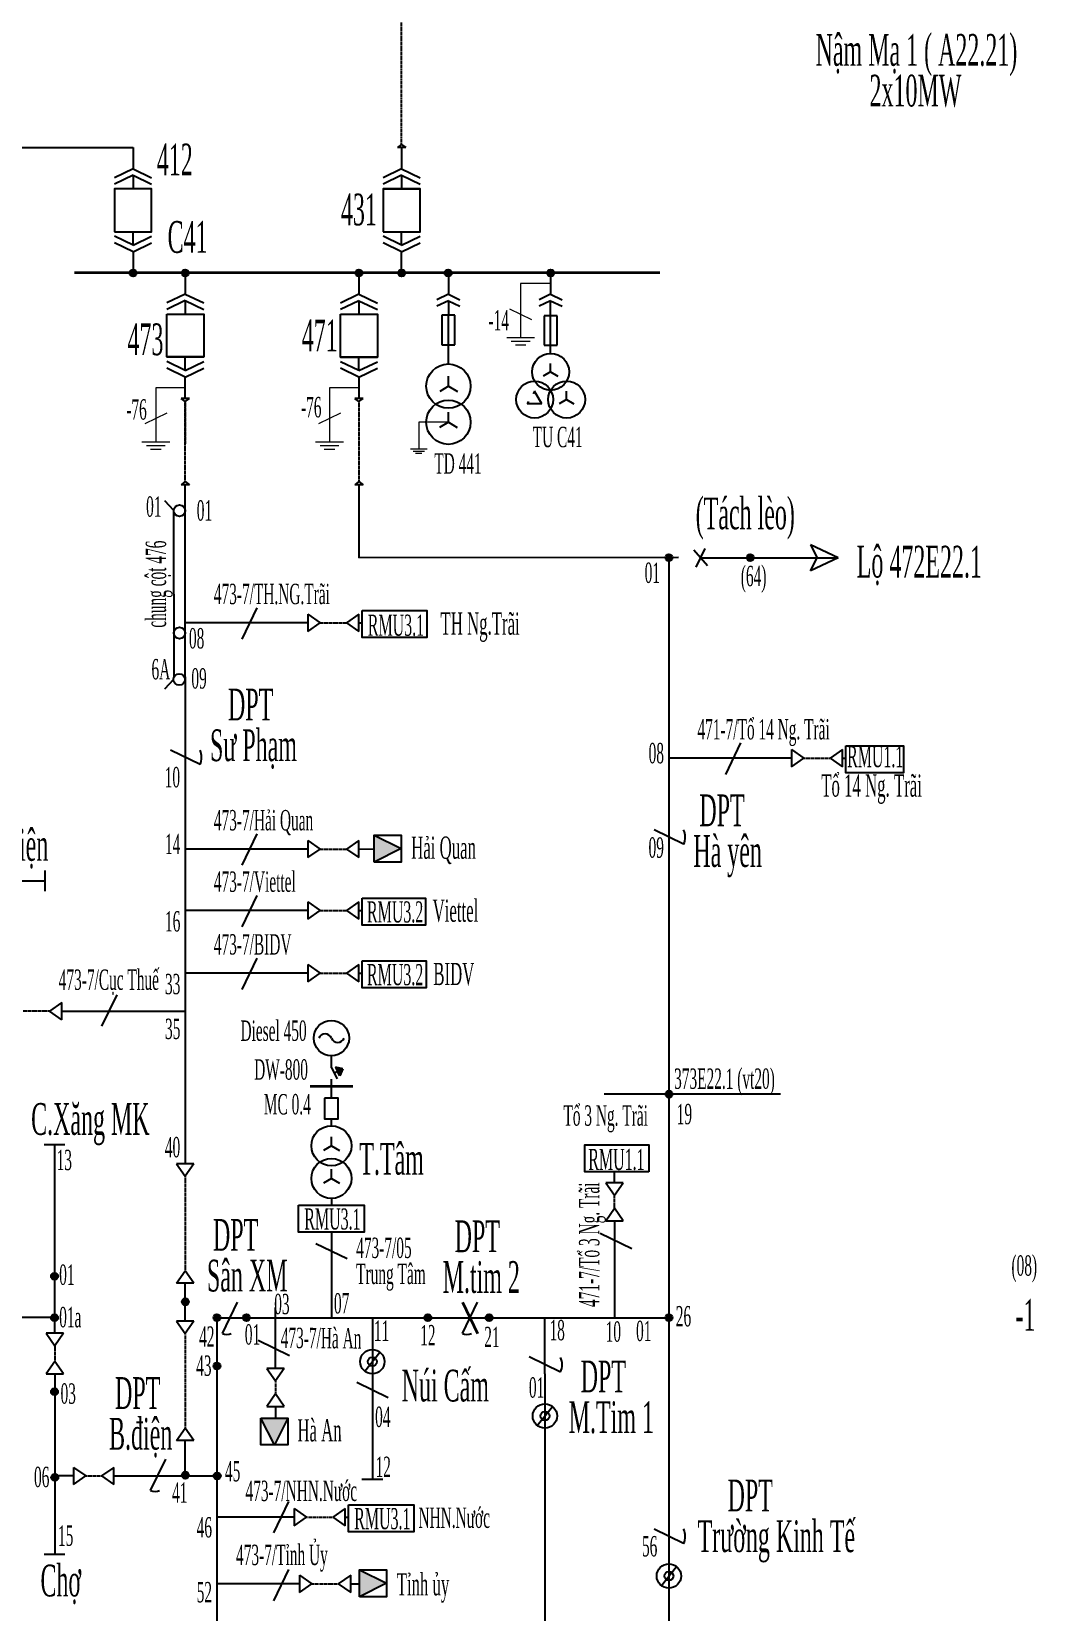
# Model space of a CAD drawing. Header units: inches. Extents: x 5954 to 16840, y 1852 to 5708.
# Drawn here: x 16152.9 to 16402.5, y 2821.3 to 3213.5 of the extents above; entities that cross this region are included whole.
import ezdxf

# ---------------------------------------------------------------- set-up
doc = ezdxf.new("R2010")
doc.units = ezdxf.units.IN
doc.header["$LTSCALE"] = 0.007
doc.header["$MEASUREMENT"] = 0
doc.linetypes.add('HIDDENX2', pattern=[0.75, 0.5, -0.25])
for name, color, linetype, lineweight in [('0.4+6kV', 6, 'Continuous', 25), ('Cap 22', 170, 'HIDDENX2', 25), ('DZ 22+10', 170, 'Continuous', 25), ('DZ 35', 30, 'Continuous', 25), ('TC 110', 1, 'Continuous', 35), ('TC 22', 170, 'Continuous', 35), ('TC04', 6, 'Continuous', 35), ('Tiep dat', 7, 'Continuous', 15)]:
    doc.layers.add(name, color=color, linetype=linetype, lineweight=lineweight)
doc.layers.add('Chu', color=7, linetype='Continuous')
doc.layers.add('so', color=7, linetype='Continuous')
doc.styles.add('chu', font='times.ttf', dxfattribs={"width": 0.5, "height": 0.2})

msp = doc.modelspace()

# ---------------------------------------------------------------- hatches: boundary and pattern name
at = {"layer": '0.4+6kV'}
msp.add_hatch(color=256, dxfattribs=at).paths.add_polyline_path([(16228.38, 2956.34), (16228.94, 2955.3), (16229.5, 2954.25), (16230.24, 2956)])
at = {"layer": 'DZ 22+10'}
for points in [[(16177.27, 3153.57, -1), (16179, 3153.57, -1)], [(16190.25, 3153.59, -1), (16191.98, 3153.59, -1)], [(16233.38, 3153.57, -1), (16235.11, 3153.57, -1)], [(16243.99, 3153.57, -1), (16245.71, 3153.57, -1)], [(16255.52, 3153.57, -1), (16257.25, 3153.57, -1)], [(16280.98, 3153.57, -1), (16282.71, 3153.57, -1)], [(16310.35, 3082.86, -1), (16312.08, 3082.86, -1)], [(16330.56, 3082.86, -1), (16332.29, 3082.86, -1)], [(16310.35, 2949.67, -1), (16312.08, 2949.67, -1)], [(16157.77, 2904.47, -1), (16159.5, 2904.47, -1)], [(16190.25, 2898.12, -1), (16191.98, 2898.12, -1)], [(16157.77, 2894.17, -1), (16159.5, 2894.17, -1)], [(16198.11, 2894.17, -1), (16199.84, 2894.17, -1)], [(16205.44, 2894.17, -1), (16207.16, 2894.17, -1)], [(16250.48, 2894.17, -1), (16252.2, 2894.17, -1)], [(16265.72, 2894.17, -1), (16267.45, 2894.17, -1)], [(16310.35, 2894.17, -1), (16312.08, 2894.17, -1)], [(16198.11, 2882.16, -1), (16199.84, 2882.16, -1)], [(16157.77, 2875.8, -1), (16159.5, 2875.8, -1)], [(16190.25, 2855.07, -1), (16191.98, 2855.07, -1)], [(16198.18, 2854.9, -1), (16199.91, 2854.9, -1)], [(16157.85, 2854.53, -1), (16159.58, 2854.53, -1)]]:
    msp.add_hatch(color=170, dxfattribs=at).paths.add_polyline_path(points)
at = {"layer": 'DZ 22+10', "ltscale": 0.06}
for points in [[(16244.76, 3010.66), (16238.06, 3007.31), (16238.06, 3014.01)], [(16213.23, 2862.57), (16209.88, 2869.27), (16216.58, 2869.27)], [(16241.09, 2828.22), (16234.39, 2824.87), (16234.39, 2831.57)]]:
    msp.add_hatch(color=256, dxfattribs=at).paths.add_polyline_path(points)

# ---------------------------------------------------------------- linework, layer by layer
at = {"layer": '0.4+6kV'}
for p, q in [((16277.88, 3124.24), (16277.49, 3123.56)), ((16279.7, 3121.08), (16277.88, 3124.24)), ((16285.82, 3122.13), (16285.82, 3124.24)), ((16285.82, 3122.13), (16285.82, 3124.24)), ((16256.45, 3116.51), (16256.45, 3119.04)), ((16276.37, 3121.63), (16276.05, 3121.08)), ((16279.7, 3121.08), (16276.05, 3121.08)), ((16285.82, 3122.13), (16283.99, 3121.08)), ((16285.82, 3122.13), (16283.99, 3121.08)), ((16285.82, 3122.13), (16287.64, 3121.08)), ((16285.82, 3122.13), (16287.64, 3121.08)), ((16256.45, 3116.51), (16254.26, 3115.24)), ((16256.45, 3116.51), (16258.65, 3115.24)), ((16227.4, 2956.24), (16227.4, 2959.2)), ((16227.4, 2956.24), (16228.87, 2953.49)), ((16228.94, 2955.3), (16228.13, 2954.87)), ((16228.38, 2956.34), (16228.94, 2955.3)), ((16230.24, 2956), (16228.38, 2956.34)), ((16229.5, 2954.25), (16228.94, 2955.3)), ((16230.24, 2956), (16229.5, 2954.25)), ((16227.4, 2951.68), (16227.4, 2953.41)), ((16227.4, 2948.71), (16227.4, 2951.68)), ((16227.4, 2941.82), (16227.4, 2943.55)), ((16227.46, 2936.82), (16227.46, 2939.11)), ((16227.46, 2936.82), (16225.48, 2935.68)), ((16227.46, 2936.82), (16229.44, 2935.68))]:
    msp.add_line(p, q, dxfattribs=at)
at = {"layer": '0.4+6kV', "color": 20, "ltscale": 0.06}
for p, q in [((16235.7, 2880.9), (16239.44, 2885.63)), ((16235.7, 2880.9), (16239.44, 2885.63)), ((16278.54, 2867.4), (16282.29, 2872.13)), ((16278.54, 2867.4), (16282.29, 2872.13)), ((16309.34, 2827.68), (16313.09, 2832.4)), ((16309.34, 2827.68), (16313.09, 2832.4))]:
    msp.add_line(p, q, dxfattribs=at)
at = {"layer": '0.4+6kV'}
msp.add_lwpolyline([(16225.68, 2948.71), (16225.68, 2943.55), (16229.12, 2943.55), (16229.12, 2948.71)], close=True, dxfattribs=at)
for centre, radius in [((16277.88, 3122.13), 4.58), ((16285.82, 3122.13), 4.58), ((16256.45, 3116.51), 5.5), ((16227.4, 2963.59), 4.38), ((16227.4, 2963.59), 4.38), ((16227.4, 2936.86), 4.97)]:
    msp.add_circle(centre, radius, dxfattribs=at)
at = {"layer": '0.4+6kV', "color": 20, "ltscale": 0.06}
for centre, radius in [((16237.57, 2883.27), 3.02), ((16237.57, 2883.27), 1.11), ((16280.42, 2869.77), 3.02), ((16280.42, 2869.77), 3.02), ((16280.42, 2869.77), 1.11), ((16311.21, 2830.04), 3.02), ((16311.21, 2830.04), 3.02), ((16311.21, 2830.04), 1.11)]:
    msp.add_circle(centre, radius, dxfattribs=at)
at = {"layer": '0.4+6kV'}
for centre, start, end in [((16225.83, 2962.96), 21.7855, 158.2145), ((16225.83, 2962.96), 21.7855, 158.2145), ((16228.97, 2964.22), 201.7855, 338.2145), ((16228.97, 2964.22), 201.7855, 338.2145)]:
    msp.add_arc(centre, 1.69, start, end, dxfattribs=at)
at = {"layer": 'Cap 22'}
for p, q in [((16244.85, 3185.5), (16244.85, 3227.77)), ((16191.11, 3121.64), (16191.11, 3111.08)), ((16191.11, 3101.78), (16191.11, 3121.64)), ((16234.24, 3121.64), (16234.24, 3111.08)), ((16234.24, 3121.64), (16234.24, 3101.78)), ((16224.61, 3066.71), (16231.15, 3066.71)), ((16344.71, 3033.11), (16351.25, 3033.11)), ((16224.61, 3010.54), (16231.15, 3010.54)), ((16224.61, 2995.28), (16231.15, 2995.28)), ((16224.61, 2979.71), (16231.15, 2979.71)), ((16157.36, 2970.29), (16150.82, 2970.29)), ((16191.11, 2929.33), (16191.11, 2905.85)), ((16297.71, 2921.34), (16297.71, 2924.61)), ((16158.68, 2887.22), (16158.68, 2883.34)), ((16191.11, 2890.23), (16191.11, 2866.75)), ((16213.5, 2878.51), (16213.5, 2875.24)), ((16166.4, 2854.87), (16170.28, 2854.87)), ((16221.24, 2844.65), (16227.78, 2844.65)), ((16222.57, 2828.08), (16229.1, 2828.08))]:
    msp.add_line(p, q, dxfattribs=at)
at = {"layer": 'DZ 22+10', "color": 170}
for p, q in [((16244.85, 3185.5), (16243.84, 3184.7)), ((16244.85, 3185.5), (16245.86, 3184.7)), ((16137.77, 3184.7), (16178.14, 3184.7)), ((16178.14, 3184.7), (16178.14, 3179.45)), ((16245.86, 3184.7), (16243.84, 3184.7)), ((16244.85, 3184.7), (16244.85, 3179.45)), ((16244.85, 3184.7), (16244.85, 3179.45)), ((16178.14, 3179.45), (16173.56, 3177.22)), ((16178.14, 3177.82), (16173.56, 3175.6)), ((16178.14, 3179.45), (16182.72, 3177.22)), ((16178.14, 3177.82), (16178.14, 3174.44)), ((16178.14, 3177.82), (16182.72, 3175.6)), ((16244.85, 3179.45), (16240.27, 3177.22)), ((16244.85, 3177.82), (16240.27, 3175.6)), ((16244.85, 3179.45), (16249.43, 3177.22)), ((16244.85, 3177.82), (16249.43, 3175.6)), ((16244.85, 3177.82), (16244.85, 3174.44)), ((16240.27, 3174.44), (16249.43, 3174.44)), ((16178.14, 3160.44), (16173.56, 3162.67)), ((16178.14, 3160.44), (16178.14, 3163.82)), ((16178.14, 3160.44), (16182.72, 3162.67)), ((16244.85, 3160.44), (16240.27, 3162.67)), ((16244.85, 3160.44), (16244.85, 3163.82)), ((16244.85, 3160.44), (16249.43, 3162.67)), ((16178.14, 3158.82), (16173.56, 3161.04)), ((16178.14, 3158.82), (16182.72, 3161.04)), ((16244.85, 3158.82), (16240.27, 3161.04)), ((16244.85, 3158.82), (16249.43, 3161.04)), ((16244.85, 3153.57), (16244.85, 3158.82)), ((16191.11, 3153.59), (16191.11, 3148.34)), ((16234.24, 3153.57), (16234.24, 3148.32)), ((16256.45, 3153.57), (16256.45, 3148.32)), ((16281.85, 3153.57), (16281.85, 3148.32)), ((16191.11, 3148.34), (16186.53, 3146.12)), ((16191.11, 3146.72), (16186.53, 3144.49)), ((16191.11, 3148.34), (16195.69, 3146.12)), ((16191.11, 3146.72), (16191.11, 3143.34)), ((16191.11, 3146.72), (16195.69, 3144.49)), ((16234.24, 3148.32), (16229.66, 3146.1)), ((16234.24, 3146.69), (16229.66, 3144.47)), ((16234.24, 3148.32), (16238.83, 3146.1)), ((16234.24, 3146.69), (16234.24, 3143.32)), ((16234.24, 3146.69), (16238.83, 3144.47)), ((16256.45, 3148.32), (16253.62, 3146.94)), ((16256.45, 3146.69), (16253.62, 3145.32)), ((16256.45, 3148.32), (16259.29, 3146.94)), ((16256.45, 3146.69), (16256.45, 3143.07)), ((16256.45, 3146.69), (16259.29, 3145.32)), ((16281.85, 3148.32), (16279.01, 3146.94)), ((16281.85, 3146.69), (16279.01, 3145.32)), ((16281.85, 3148.32), (16284.68, 3146.94)), ((16281.85, 3133.59), (16281.85, 3146.69)), ((16281.85, 3146.69), (16284.68, 3145.32)), ((16258.06, 3143.07), (16254.85, 3143.07)), ((16254.85, 3143.07), (16254.85, 3135.76)), ((16256.45, 3130.98), (16256.45, 3143.07)), ((16258.06, 3135.76), (16258.06, 3143.07)), ((16283.46, 3142.96), (16280.24, 3142.96)), ((16280.24, 3142.96), (16280.24, 3135.65)), ((16283.46, 3135.65), (16283.46, 3142.96)), ((16254.85, 3135.76), (16258.06, 3135.76)), ((16280.24, 3135.65), (16283.46, 3135.65)), ((16186.53, 3132.71), (16195.69, 3132.71)), ((16191.11, 3129.34), (16186.53, 3131.56)), ((16191.11, 3129.34), (16191.11, 3132.71)), ((16191.11, 3129.34), (16195.69, 3131.56)), ((16229.66, 3132.69), (16238.83, 3132.69)), ((16234.24, 3129.32), (16229.66, 3131.54)), ((16234.24, 3129.32), (16234.24, 3132.69)), ((16234.24, 3129.32), (16238.83, 3131.54)), ((16281.85, 3129.01), (16281.85, 3131.12)), ((16191.11, 3127.71), (16186.53, 3129.94)), ((16191.11, 3127.71), (16195.69, 3129.94)), ((16191.11, 3122.44), (16191.11, 3127.71)), ((16234.24, 3127.69), (16229.66, 3129.92)), ((16234.24, 3127.69), (16238.83, 3129.92)), ((16234.24, 3127.69), (16234.24, 3122.44)), ((16256.52, 3125.44), (16256.52, 3127.98)), ((16281.85, 3129.01), (16280.02, 3127.95)), ((16281.85, 3129.01), (16283.67, 3127.95)), ((16191.11, 3121.64), (16190.1, 3122.44)), ((16192.13, 3122.44), (16190.1, 3122.44)), ((16191.11, 3121.64), (16192.13, 3122.44)), ((16234.24, 3121.64), (16233.23, 3122.44)), ((16235.26, 3122.44), (16233.23, 3122.44)), ((16234.24, 3121.64), (16235.26, 3122.44)), ((16256.52, 3125.44), (16254.33, 3124.18)), ((16256.52, 3125.44), (16258.71, 3124.18)), ((16253.2, 3116.52), (16253.2, 3116.52)), ((16191.11, 3101.78), (16190.1, 3100.98)), ((16192.13, 3100.98), (16190.1, 3100.98)), ((16191.11, 3101.78), (16192.13, 3100.98)), ((16191.11, 3053.33), (16191.11, 3100.98)), ((16234.24, 3101.78), (16233.23, 3100.98)), ((16235.26, 3100.98), (16233.23, 3100.98)), ((16234.24, 3101.78), (16235.26, 3100.98)), ((16234.24, 3100.98), (16234.24, 3082.86)), ((16188.31, 3094.58), (16186.06, 3096.97)), ((16188.32, 3053.22), (16188.27, 3094.58)), ((16317.38, 3084.81), (16320.82, 3080.91)), ((16317.96, 3080.5), (16320.23, 3085.18)), ((16353.24, 3082.86), (16346.39, 3086.08)), ((16346.39, 3086.08), (16348.02, 3082.86)), ((16313.61, 3082.93), (16234.24, 3082.86)), ((16311.21, 3082.86), (16311.21, 2724.85)), ((16319.1, 3082.86), (16353.24, 3082.86)), ((16353.24, 3082.86), (16346.39, 3079.63)), ((16346.39, 3079.63), (16348.02, 3082.86)), ((16205.23, 3062.68), (16209, 3070.47)), ((16221.53, 3068.86), (16221.53, 3064.56)), ((16221.53, 3068.86), (16224.61, 3066.71)), ((16234.23, 3068.86), (16231.15, 3066.71)), ((16234.23, 3064.56), (16234.23, 3068.86)), ((16221.53, 3066.71), (16191.11, 3066.71)), ((16221.53, 3064.56), (16224.61, 3066.71)), ((16231.15, 3066.71), (16234.23, 3064.56)), ((16234.23, 3066.71), (16235.04, 3066.73)), ((16188.19, 3052.66), (16185.94, 3050.27)), ((16191.11, 3053.33), (16191.11, 2932.41)), ((16325.33, 3029.08), (16329.11, 3036.87)), ((16194.78, 3031.5), (16187.45, 3035.05)), ((16341.63, 3033.11), (16311.21, 3033.11)), ((16341.63, 3035.25), (16341.63, 3030.96)), ((16341.63, 3035.25), (16344.71, 3033.11)), ((16341.63, 3030.96), (16344.71, 3033.11)), ((16354.33, 3035.25), (16351.25, 3033.11)), ((16351.25, 3033.11), (16354.33, 3030.96)), ((16354.33, 3030.96), (16354.33, 3035.25)), ((16354.33, 3033.11), (16355.14, 3033.13)), ((16205.23, 3006.51), (16209, 3014.3)), ((16221.53, 3012.69), (16221.53, 3008.4)), ((16221.53, 3012.69), (16224.61, 3010.54)), ((16234.23, 3012.69), (16231.15, 3010.54)), ((16234.23, 3008.4), (16234.23, 3012.69)), ((16314.88, 3011.72), (16307.55, 3015.28)), ((16221.53, 3010.54), (16191.11, 3010.54)), ((16221.53, 3008.4), (16224.61, 3010.54)), ((16231.15, 3010.54), (16234.23, 3008.4)), ((16234.23, 3010.54), (16237.97, 3010.57)), ((16156.35, 3000.1), (16156.35, 3005.24)), ((16116.09, 3002.67), (16156.35, 3002.67)), ((16205.23, 2991.25), (16209, 2999.04)), ((16221.53, 2997.43), (16221.53, 2993.14)), ((16221.53, 2997.43), (16224.61, 2995.28)), ((16234.23, 2997.43), (16231.15, 2995.28)), ((16234.23, 2993.14), (16234.23, 2997.43)), ((16221.53, 2995.28), (16191.11, 2995.28)), ((16221.53, 2993.14), (16224.61, 2995.28)), ((16231.15, 2995.28), (16234.23, 2993.14)), ((16234.23, 2995.28), (16235.04, 2995.3)), ((16205.23, 2975.68), (16209, 2983.47)), ((16221.53, 2981.86), (16221.53, 2977.57)), ((16221.53, 2981.86), (16224.61, 2979.71)), ((16234.23, 2981.86), (16231.15, 2979.71)), ((16234.23, 2977.57), (16234.23, 2981.86)), ((16221.53, 2979.71), (16191.11, 2979.71)), ((16221.53, 2977.57), (16224.61, 2979.71)), ((16231.15, 2979.71), (16234.23, 2977.57)), ((16234.23, 2979.71), (16235.04, 2979.73)), ((16174.11, 2974.32), (16170.33, 2966.53)), ((16160.44, 2972.43), (16157.36, 2970.29)), ((16160.44, 2968.14), (16157.36, 2970.29)), ((16160.44, 2968.14), (16160.44, 2972.43)), ((16160.44, 2970.29), (16190.86, 2970.29)), ((16161.21, 2937.13), (16156.07, 2937.13)), ((16158.68, 2890.3), (16158.68, 2937.13)), ((16193.26, 2932.41), (16188.96, 2932.41)), ((16188.96, 2932.41), (16191.11, 2929.33)), ((16193.26, 2932.41), (16191.11, 2929.33)), ((16227.4, 2928.75), (16227.4, 2931.03)), ((16297.63, 2930.42), (16297.63, 2927.69)), ((16227.4, 2928.75), (16225.42, 2927.61)), ((16227.4, 2928.75), (16229.38, 2927.61)), ((16299.86, 2927.69), (16295.57, 2927.69)), ((16295.57, 2927.69), (16297.71, 2924.61)), ((16297.71, 2924.61), (16299.86, 2927.69)), ((16227.4, 2923.78), (16227.4, 2922.13)), ((16295.57, 2918.26), (16297.71, 2921.34)), ((16299.86, 2918.26), (16297.71, 2921.34)), ((16227.4, 2915.42), (16227.4, 2894.17)), ((16301.97, 2911.28), (16294.18, 2915.05)), ((16295.57, 2918.26), (16299.86, 2918.26)), ((16297.71, 2918.26), (16297.71, 2894.07)), ((16231.29, 2908.77), (16223.5, 2912.55)), ((16188.96, 2902.77), (16191.11, 2905.85)), ((16188.96, 2902.77), (16191.11, 2905.85)), ((16193.26, 2902.77), (16188.96, 2902.77)), ((16193.26, 2902.77), (16191.11, 2905.85)), ((16191.11, 2893.31), (16191.11, 2902.77)), ((16200.32, 2890.27), (16204.1, 2898.07)), ((16213.5, 2881.59), (16213.5, 2896.7)), ((16259.93, 2890.27), (16263.71, 2898.07)), ((16158.64, 2894.24), (16116.09, 2894.24)), ((16193.26, 2893.31), (16188.96, 2893.31)), ((16188.96, 2893.31), (16191.11, 2890.23)), ((16193.26, 2893.31), (16191.11, 2890.23)), ((16198.97, 2894.17), (16311.21, 2894.17)), ((16198.97, 2894.17), (16198.97, 2823.44)), ((16237.57, 2894.17), (16237.57, 2854.01)), ((16280.42, 2880.21), (16280.42, 2894.17)), ((16160.83, 2890.3), (16156.54, 2890.3)), ((16156.54, 2890.3), (16158.68, 2887.22)), ((16160.83, 2890.3), (16158.68, 2887.22)), ((16209.24, 2888.58), (16217.03, 2884.8)), ((16158.68, 2883.34), (16156.54, 2880.26)), ((16160.83, 2880.26), (16158.68, 2883.34)), ((16276.52, 2884.5), (16284.31, 2880.72)), ((16156.54, 2880.26), (16160.83, 2880.26)), ((16158.68, 2880.26), (16158.68, 2835.37)), ((16215.64, 2881.59), (16211.35, 2881.59)), ((16211.35, 2881.59), (16213.5, 2878.51)), ((16215.64, 2881.59), (16213.5, 2878.51)), ((16280.42, 2880.21), (16280.42, 2772.18)), ((16213.5, 2875.24), (16211.35, 2872.16)), ((16215.64, 2872.16), (16213.5, 2875.24)), ((16233.68, 2878.16), (16241.47, 2874.38)), ((16211.35, 2872.16), (16215.64, 2872.16)), ((16213.58, 2869.43), (16213.58, 2872.16)), ((16188.96, 2863.67), (16191.11, 2866.75)), ((16188.96, 2863.67), (16191.11, 2866.75)), ((16193.26, 2863.67), (16188.96, 2863.67)), ((16193.26, 2863.67), (16191.11, 2866.75)), ((16191.11, 2855.07), (16191.11, 2863.67)), ((16163.32, 2857.01), (16163.32, 2852.72)), ((16163.32, 2857.01), (16166.4, 2854.87)), ((16173.36, 2857.01), (16170.28, 2854.87)), ((16173.36, 2852.72), (16173.36, 2857.01)), ((16182.5, 2851.3), (16186.28, 2859.09)), ((16163.32, 2854.87), (16158.64, 2854.87)), ((16163.32, 2852.72), (16166.4, 2854.87)), ((16170.28, 2854.87), (16173.36, 2852.72)), ((16173.36, 2854.87), (16198.97, 2854.87)), ((16240.14, 2854.01), (16235, 2854.01)), ((16213.09, 2840.78), (16216.86, 2848.57)), ((16218.16, 2844.65), (16198.97, 2844.65)), ((16218.16, 2846.8), (16218.16, 2842.51)), ((16218.16, 2846.8), (16221.24, 2844.65)), ((16218.16, 2842.51), (16221.24, 2844.65)), ((16230.86, 2846.8), (16227.78, 2844.65)), ((16227.78, 2844.65), (16230.86, 2842.51)), ((16230.86, 2842.51), (16230.86, 2846.8)), ((16230.86, 2844.65), (16231.67, 2844.67)), ((16314.88, 2838.1), (16307.55, 2841.65)), ((16161.21, 2835.37), (16156.07, 2835.37)), ((16213.09, 2823.88), (16216.86, 2831.67)), ((16219.48, 2830.22), (16219.48, 2825.93)), ((16219.48, 2830.22), (16222.57, 2828.08)), ((16232.19, 2830.22), (16229.1, 2828.08)), ((16232.19, 2825.93), (16232.19, 2830.22)), ((16219.48, 2828.08), (16198.97, 2828.08)), ((16219.48, 2825.93), (16222.57, 2828.08)), ((16229.1, 2828.08), (16232.19, 2825.93)), ((16232.19, 2828.08), (16234.56, 2828.1)), ((16198.97, 2823.44), (16198.97, 2772.18))]:
    msp.add_line(p, q, dxfattribs=at)
at = {"layer": 'DZ 22+10'}
msp.add_line((16178.14, 3158.82), (16178.14, 3153.57), dxfattribs=at)
at = {"layer": 'DZ 22+10', "ltscale": 0.06}
for p, q in [((16238.06, 3014.01), (16244.76, 3010.66)), ((16244.76, 3010.66), (16238.06, 3007.31)), ((16213.23, 2862.57), (16209.88, 2869.27)), ((16216.58, 2869.27), (16213.23, 2862.57)), ((16234.39, 2831.57), (16241.09, 2828.22)), ((16241.09, 2828.22), (16234.39, 2824.87))]:
    msp.add_line(p, q, dxfattribs=at)
at = {"layer": 'DZ 22+10', "color": 170}
for points in [[(16173.56, 3163.82), (16182.72, 3163.82), (16182.72, 3174.44), (16173.56, 3174.44)], [(16240.27, 3163.82), (16249.43, 3163.82), (16249.43, 3174.44), (16240.27, 3174.44)], [(16186.53, 3143.34), (16195.69, 3143.34), (16195.69, 3132.71), (16186.53, 3132.71)], [(16229.66, 3143.32), (16238.83, 3143.32), (16238.83, 3132.69), (16229.66, 3132.69)], [(16235.03, 3069.79), (16251.09, 3069.79), (16251.09, 3063.08), (16235.03, 3063.08)], [(16355.14, 3036.18), (16369.47, 3036.18), (16369.47, 3029.47), (16355.14, 3029.47)], [(16235.03, 2998.36), (16250.76, 2998.36), (16250.76, 2991.65), (16235.03, 2991.65)], [(16235.03, 2982.79), (16250.93, 2982.79), (16250.93, 2976.08), (16235.03, 2976.08)], [(16306.21, 2930.42), (16290.38, 2930.42), (16290.38, 2937.13), (16306.21, 2937.13)], [(16219.27, 2922.13), (16235.52, 2922.13), (16235.52, 2915.42), (16219.27, 2915.42)], [(16231.66, 2847.73), (16247.91, 2847.73), (16247.91, 2841.02), (16231.66, 2841.02)]]:
    msp.add_lwpolyline(points, close=True, dxfattribs=at)
at = {"layer": 'DZ 22+10', "ltscale": 0.06}
for points in [[(16238.06, 3007.31), (16238.06, 3014.01), (16244.76, 3014.01), (16244.76, 3007.31)], [(16209.88, 2869.27), (16216.58, 2869.27), (16216.58, 2862.57), (16209.88, 2862.57)], [(16234.39, 2824.87), (16234.39, 2831.57), (16241.09, 2831.57), (16241.09, 2824.87)]]:
    msp.add_lwpolyline(points, close=True, dxfattribs=at)
at = {"layer": 'DZ 22+10', "color": 170}
for centre, radius in [((16178.14, 3153.57), 0.864), ((16191.11, 3153.59), 0.864), ((16234.24, 3153.57), 0.864), ((16244.85, 3153.57), 0.864), ((16256.39, 3153.57), 0.864), ((16281.85, 3153.57), 0.864), ((16256.45, 3125.48), 5.5), ((16281.85, 3129.01), 4.58), ((16189.69, 3094.55), 1.42), ((16311.21, 3082.86), 0.864), ((16331.42, 3082.86), 0.864), ((16189.69, 3064.17), 1.42), ((16189.61, 3052.64), 1.42), ((16311.21, 2949.67), 0.864), ((16227.4, 2928.75), 4.97), ((16158.64, 2904.47), 0.864), ((16191.11, 2898.12), 0.864), ((16158.64, 2894.17), 0.864), ((16198.97, 2894.17), 0.864), ((16206.3, 2894.17), 0.864), ((16251.34, 2894.17), 0.864), ((16266.59, 2894.17), 0.864), ((16311.21, 2894.17), 0.864), ((16198.97, 2882.16), 0.864), ((16158.64, 2875.8), 0.864), ((16191.11, 2855.07), 0.864), ((16199.04, 2854.9), 0.864), ((16158.71, 2854.53), 0.864)]:
    msp.add_circle(centre, radius, dxfattribs=at)
for centre, radius, start, end in [((16191.11, 3033.28), 4.07, 334.1246, 25.8725), ((16311.21, 3013.5), 4.07, 334.1246, 25.8725), ((16201.43, 2892.57), 2.55, 244.1246, 295.8754), ((16261.04, 2892.57), 2.55, 244.1246, 295.8754), ((16280.65, 2882.5), 4.07, 334.1246, 25.8725), ((16183.61, 2853.59), 2.55, 244.1246, 295.8754), ((16311.21, 2839.88), 4.07, 334.1246, 25.8725)]:
    msp.add_arc(centre, radius, start, end, dxfattribs=at)
at = {"layer": 'DZ 35'}
msp.add_line((16338.96, 2949.67), (16295.15, 2949.67), dxfattribs=at)
at = {"layer": 'TC 110', "color": 1}
msp.add_line((16259.93, 2898.07), (16263.71, 2890.27), dxfattribs=at)
at = {"layer": 'TC 22'}
msp.add_line((16308.95, 3153.57), (16163.64, 3153.57), dxfattribs=at)
at = {"layer": 'TC04'}
msp.add_line((16222.09, 2951.68), (16232.71, 2951.68), dxfattribs=at)
at = {"layer": 'Tiep dat'}
for p, q in [((16281.85, 3150.94), (16274.37, 3150.94)), ((16274.37, 3150.94), (16274.37, 3143.34)), ((16274.37, 3150.94), (16274.37, 3143.34)), ((16274.37, 3150.94), (16274.37, 3143.34)), ((16271.62, 3144.68), (16277.12, 3142.01)), ((16274.37, 3143.34), (16274.37, 3137.47)), ((16274.37, 3143.34), (16274.37, 3137.47)), ((16274.37, 3143.34), (16274.37, 3137.47)), ((16277.81, 3137.47), (16270.94, 3137.47)), ((16277.81, 3137.47), (16270.94, 3137.47)), ((16277.81, 3137.47), (16270.94, 3137.47)), ((16276.73, 3136.53), (16272.02, 3136.53)), ((16276.73, 3136.53), (16272.02, 3136.53)), ((16276.73, 3136.53), (16272.02, 3136.53)), ((16275.67, 3135.62), (16273.08, 3135.62)), ((16275.67, 3135.62), (16273.08, 3135.62)), ((16275.67, 3135.62), (16273.08, 3135.62)), ((16191.11, 3125.07), (16183.8, 3125.07)), ((16183.8, 3125.07), (16183.8, 3117.47)), ((16183.8, 3125.07), (16183.8, 3117.47)), ((16183.8, 3125.07), (16183.8, 3117.47)), ((16234.24, 3125.07), (16226.93, 3125.07)), ((16226.93, 3125.07), (16226.93, 3117.47)), ((16226.93, 3125.07), (16226.93, 3117.47)), ((16226.93, 3125.07), (16226.93, 3117.47)), ((16186.55, 3118.8), (16181.05, 3116.13)), ((16186.55, 3118.8), (16181.05, 3116.13)), ((16186.55, 3118.8), (16181.05, 3116.13)), ((16229.68, 3118.8), (16224.18, 3116.13)), ((16229.68, 3118.8), (16224.18, 3116.13)), ((16229.68, 3118.8), (16224.18, 3116.13)), ((16183.8, 3117.47), (16183.8, 3111.59)), ((16183.8, 3117.47), (16183.8, 3111.59)), ((16183.8, 3117.47), (16183.8, 3111.59)), ((16226.93, 3117.47), (16226.93, 3111.59)), ((16226.93, 3117.47), (16226.93, 3111.59)), ((16226.93, 3117.47), (16226.93, 3111.59)), ((16249.08, 3116.51), (16249.08, 3109.82)), ((16256.45, 3116.51), (16249.08, 3116.51)), ((16187.24, 3111.59), (16180.36, 3111.59)), ((16187.24, 3111.59), (16180.36, 3111.59)), ((16187.24, 3111.59), (16180.36, 3111.59)), ((16186.15, 3110.65), (16181.45, 3110.65)), ((16186.15, 3110.65), (16181.45, 3110.65)), ((16186.15, 3110.65), (16181.45, 3110.65)), ((16230.37, 3111.59), (16223.49, 3111.59)), ((16230.37, 3111.59), (16223.49, 3111.59)), ((16230.37, 3111.59), (16223.49, 3111.59)), ((16229.28, 3110.65), (16224.58, 3110.65)), ((16229.28, 3110.65), (16224.58, 3110.65)), ((16229.28, 3110.65), (16224.58, 3110.65)), ((16185.09, 3109.74), (16182.5, 3109.74)), ((16185.09, 3109.74), (16182.5, 3109.74)), ((16185.09, 3109.74), (16182.5, 3109.74)), ((16228.23, 3109.74), (16225.64, 3109.74)), ((16228.23, 3109.74), (16225.64, 3109.74)), ((16228.23, 3109.74), (16225.64, 3109.74)), ((16251.15, 3109.82), (16247.02, 3109.82)), ((16250.49, 3109.26), (16247.67, 3109.26)), ((16249.86, 3108.71), (16248.31, 3108.71))]:
    msp.add_line(p, q, dxfattribs=at)

# ---------------------------------------------------------------- texts
at = {"layer": 'Chu', "style": 'chu', "width": 0.5}
for s, p in [('412', (16184.05, 3177.81)), ('431', (16229.77, 3165.4)), ('C41', (16186.72, 3158.58)), ('471', (16220.03, 3134.1)), ('473', (16176.75, 3133.17)), (' B.Viện', (16138.58, 3007.63)), ('-1', (16397.28, 2890.92))]:
    msp.add_text(s, height=7.882, dxfattribs=at).set_placement(p)
at = {"layer": 'Chu', "attachment_point": 1, "line_spacing_factor": 0.769231, "style": 'chu'}
for s, insert, char_height, width in [('Nậm Mạ 1 ( A22.21)\\P         2x10MW', (16347.65, 3212.9), 7.8819, 55.8511), ('(Tách lèo)', (16317.87, 3097.82), 7.882, 40.4306), ('Lộ 472E22.1', (16357.87, 3085.84), 7.8819, 40.4306), ('\\P{\\fTimes New Roman|b0|i0|c163|p18;RMU}3.1', (16236.45, 3075.46), 5.2414, 26.8863), ('{\\fTimes New Roman|b0|i0|c163|p18;\\PTH Ng.Trãi}', (16254.5, 3076.36), 5.5173, 28.3014), ('    DPT\\P Sư Phạm', (16195.77, 3050.36), 7.882, 40.4306), ('\\P{\\fTimes New Roman|b0|i0|c163|p18;RMU}1.1', (16355.47, 3042.83), 5.2414, 26.8863), ('\\PTổ 14 Ng. Trãi', (16349.05, 3036.14), 5.5173, 28.3014), ('\\P {\\fTimes New Roman|b0|i0|c163|p18;DPT} \\PHà yên', (16317.29, 3034.2), 7.8819, 40.4306), ('\\P{\\fTimes New Roman|b0|i0|c163|p18;Hải Quan}', (16247.22, 3020.71), 5.5173, 28.3014), ('\\P{\\fTimes New Roman|b0|i0|c163|p18;RMU}3.2', (16236.25, 3004.27), 5.2414, 26.8863), ('\\PViettel', (16252.54, 3005.08), 5.517, 28.3014), ('\\P{\\fTimes New Roman|b0|i0|c163|p18;RMU}3.2', (16236.25, 2988.7), 5.2414, 26.8863), ('\\PBIDV', (16252.71, 2989.35), 5.517, 28.3014), ('C.X{\\fTimes New Roman|b0|i0|c238|p18;ă}ng MK', (16152.83, 2947.46), 7.8819, 40.4306), ('T.Tâm ', (16234.33, 2937.57), 7.882, 40.4306), ('\\P{\\fTimes New Roman|b0|i0|c163|p18;RMU}1.1', (16291.21, 2942.82), 5.2414, 26.8863), (' DPT\\PSân XM', (16196.5, 2918.68), 7.882, 40.4306), ('\\P{\\fTimes New Roman|b0|i0|c163|p18;RMU}3{\\fTimes New Roman|b0|i0|c163|p18;.1}', (16220.68, 2928.03), 5.2414, 26.8863), ('  DPT\\PM.tim 2', (16255.03, 2918.33), 7.882, 40.4306), ('   DPT\\P M.Tim 1', (16284.85, 2883.53), 7.882, 40.4306), (' DPT\\PB.{\\fTimes New Roman|b0|i0|c238|p18;đ}iện', (16172.19, 2879.41), 7.8819, 40.4306), ('Núi Cấm', (16244.86, 2881.26), 7.882, 40.4306), ('\\P     DPT\\PTrường Kinh Tế', (16318.35, 2864.08), 7.8819, 40.4306), ('\\P{\\fTimes New Roman|b0|i0|c163|p18;RMU}3{\\fTimes New Roman|b0|i0|c163|p18;.1}', (16233.07, 2853.63), 5.2414, 26.8863), ('{\\fTimes New Roman|b0|i0|c0|p18;Chợ\\fTimes New Roman|b0|i0|c238|p18;}', (16155.15, 2832.86), 7.8819, 40.4306), ('{\\fTimes New Roman|b0|i0|c163|p18; \\P}Tỉnh ủy', (16243.6, 2837.81), 5.5173, 28.3014)]:
    msp.add_mtext(s, dxfattribs=dict(at, insert=insert, char_height=char_height, width=width))
at = {"layer": 'Chu', "insert": (16218.89, 2883.11), "char_height": 5.5173, "width": 28.3014, "attachment_point": 1, "rotation": 0.2331, "line_spacing_factor": 0.769231, "style": 'chu'}
msp.add_mtext('\\P{\\fTimes New Roman|b0|i0|c163|p18;\\P}Hà An', dxfattribs=at)
at = {"layer": 'so', "style": 'chu', "width": 0.5}
for s, height, p in [('-14', 5.052, (16266.4, 3139.32)), ('-76', 5.052, (16219.85, 3117.74)), ('-76', 5.052, (16176.46, 3117.17)), ('TU C41', 5.052, (16277.39, 3110.33)), ('TD 441', 5.052, (16252.96, 3103.75)), ('01', 5.052, (16181.39, 3093.05)), ('01', 5.052, (16193.97, 3092.08)), ('01', 5.052, (16305.2, 3076.62)), ('(64)', 5.052, (16329.08, 3075.81)), ('473-7/TH.NG.Trãi', 5.0525, (16198.2, 3071.35)), ('08', 5.052, (16192.02, 3060.34)), ('6A', 5.052, (16182.72, 3052.67)), ('09', 5.052, (16192.63, 3050.39)), ('471-7/Tổ 14 Ng. Trãi', 5.0525, (16318.3, 3037.75)), ('08', 5.052, (16306.18, 3031.83)), ('10', 5.052, (16186.01, 3025.86)), ('473-7/Hải Quan ', 5.0525, (16198.2, 3015.18)), ('14', 5.052, (16186.08, 3009.27)), ('09', 5.052, (16306.16, 3008.39)), ('473-7/Viettel ', 5.0525, (16198.2, 2999.92)), ('16', 5.052, (16186.08, 2990.07)), ('473-7/BIDV', 5.052, (16198.2, 2984.35)), ('473-7/Cục Thuế', 5.0525, (16159.68, 2975.58)), ('33', 5.052, (16186.08, 2974.5)), ('35', 5.052, (16186.08, 2963.37)), ('373E22.1 (vt20)', 5.0525, (16312.51, 2951)), ('Tổ 3 Ng. Trãi', 5.0525, (16285.03, 2941.85)), ('19', 5.052, (16313.16, 2942.22)), ('40', 5.052, (16186.04, 2933.99)), ('13', 5.052, (16159.16, 2930.82)), ('01', 5.052, (16159.8, 2902.33)), ('(08)', 5.052, (16396.29, 2904.6)), ('03', 5.052, (16213.2, 2895.05)), ('07', 5.052, (16228.03, 2895.22)), ('01a', 5.052, (16159.8, 2891.79)), ('26', 5.052, (16312.93, 2892.02)), ('42', 5.052, (16194.55, 2886.97)), ('01', 5.052, (16205.9, 2887.49)), ('11', 5.052, (16237.93, 2888.4)), ('12', 5.052, (16249.44, 2887.31)), ('21', 5.052, (16265.36, 2886.86)), ('18', 5.052, (16281.56, 2888.57)), ('10', 5.052, (16295.51, 2888.2)), ('01', 5.052, (16303.07, 2888.37)), ('43', 5.052, (16193.81, 2879.75)), ('01', 5.052, (16276.45, 2874.32)), ('03', 5.052, (16160.14, 2872.82)), ('04', 5.052, (16238.26, 2867.04)), ('12', 5.052, (16238.36, 2854.62)), ('06', 5.052, (16153.55, 2852.11)), ('45', 5.052, (16200.96, 2853.55)), ('41', 5.052, (16187.83, 2848.25)), ('473-7/NHN.Nước', 5.0525, (16206.07, 2848.66)), ('46', 5.052, (16193.94, 2839.61)), ('NHN.Nước', 5.052, (16249.03, 2841.99)), ('15', 5.052, (16159.49, 2837.53)), ('56', 5.052, (16304.53, 2834.91)), ('473-7/Tỉnh Ủy', 5.0525, (16203.72, 2832.76)), ('52', 5.052, (16193.94, 2823.5))]:
    msp.add_text(s, height=height, dxfattribs=at).set_placement(p)
for s, rotation, p in [('chung cột 476', 90, (16186.34, 3065.5)), ('471-7/Tổ 3 Ng. Trãi', 90, (16293.94, 2896.82)), ('473-7/Hà An', 359.5451, (16214.8, 2886.67))]:
    msp.add_text(s, height=5.0525, rotation=rotation, dxfattribs=at).set_placement(p)
at = {"layer": 'so', "attachment_point": 1, "line_spacing_factor": 0.769231, "style": 'chu'}
for s, insert, char_height, width in [(' Diesel 450', (16203.87, 2967.97), 5.0525, 34.5215), ('D{\\fTimes New Roman|b0|i0|c163|p18;W}-800', (16208.22, 2958.33), 5.0525, 34.5215), ('MC 0.4', (16210.63, 2949.7), 5.052, 34.5215), ('473-{\\fTimes New Roman|b0|i0|c163|p18;7/05 \\PTrung Tâm}', (16233.55, 2914.06), 5.0525, 40.4306)]:
    msp.add_mtext(s, dxfattribs=dict(at, insert=insert, char_height=char_height, width=width))

doc.saveas('drawing.dxf')
